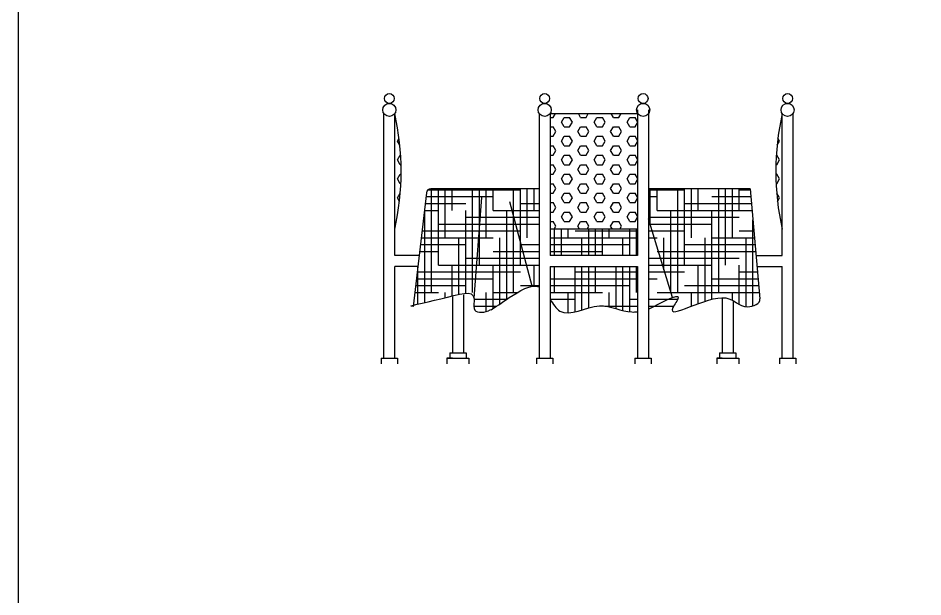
# Model space of a CAD drawing. Header units: millimetres. Extents: x 577 to 2337, y 236 to 943.
# Drawn here: x 739.874 to 744.01, y 693.848 to 696.494 of the extents above; entities that cross this region are included whole.
import ezdxf

# ---------------------------------------------------------------- set-up
doc = ezdxf.new("R2010")
doc.units = ezdxf.units.MM
doc.header["$LTSCALE"] = 0.01
doc.layers.add('06-Furn', color=4, linetype='Continuous')

# ---------------------------------------------------------------- blocks, each defined once
blk = doc.blocks.new('table112')
at = {"layer": '06-Furn', "color": 17}
for p, q in [((816.0723, 732.8873), (816.0723, 734.0061)), ((816.1223, 733.3566), (816.1223, 734.0061)), ((816.7824, 734.0061), (816.7824, 732.8873)), ((816.8321, 734.0057), (817.2326, 734.0057)), ((816.8324, 734.0061), (816.8324, 733.3566)), ((817.2324, 734.0226), (817.2324, 733.3566)), ((817.2824, 734.0226), (817.2824, 732.8873)), ((817.8929, 733.3566), (817.8929, 734.0061)), ((817.9429, 732.8873), (817.9429, 734.0061)), ((817.2324, 733.4773), (816.8324, 733.4773)), ((816.2333, 733.3566), (816.1223, 733.3566)), ((817.2324, 733.3566), (816.8324, 733.3566)), ((817.7734, 733.3566), (817.8929, 733.3566)), ((816.1223, 732.8873), (816.1223, 733.3066)), ((816.2275, 733.3066), (816.1223, 733.3066)), ((816.8324, 733.3066), (816.8324, 732.8873)), ((816.8324, 733.3066), (817.2324, 733.3066)), ((817.2324, 733.3066), (817.2324, 732.8873)), ((817.7778, 733.3066), (817.8929, 733.3066)), ((817.8929, 732.8873), (817.8929, 733.3066)), ((816.3858, 733.1676), (816.3858, 732.9123)), ((816.4358, 733.1781), (816.4358, 732.9123)), ((817.6193, 733.1641), (817.6193, 732.9123)), ((817.6693, 733.1507), (817.6693, 732.9123)), ((816.3733, 732.9123), (816.3733, 732.8873)), ((816.3733, 732.9123), (816.4483, 732.9123)), ((816.4483, 732.9123), (816.4483, 732.8873)), ((817.6068, 732.9123), (817.6818, 732.9123)), ((817.6068, 732.9123), (817.6068, 732.8873)), ((817.6818, 732.9123), (817.6818, 732.8873)), ((816.0598, 732.8873), (816.1348, 732.8873)), ((816.0598, 732.8873), (816.0598, 732.8623)), ((816.1348, 732.8873), (816.1348, 732.8623)), ((816.3858, 732.8873), (816.3608, 732.8873)), ((816.3608, 732.8873), (816.4608, 732.8873)), ((816.3608, 732.8873), (816.3608, 732.8623)), ((816.4608, 732.8873), (816.4608, 732.8623)), ((816.7699, 732.8873), (816.7699, 732.8623)), ((816.7699, 732.8873), (816.8449, 732.8873)), ((816.8449, 732.8873), (816.8449, 732.8623)), ((817.2199, 732.8873), (817.2199, 732.8623)), ((817.2199, 732.8873), (817.2949, 732.8873)), ((817.2949, 732.8873), (817.2949, 732.8623)), ((817.5943, 732.8873), (817.5943, 732.8623)), ((817.5943, 732.8873), (817.6943, 732.8873)), ((817.6193, 732.8873), (817.5943, 732.8873)), ((817.6943, 732.8873), (817.6943, 732.8623)), ((817.8804, 732.8873), (817.9554, 732.8873)), ((817.8804, 732.8873), (817.8804, 732.8623)), ((817.9554, 732.8873), (817.9554, 732.8623))]:
    blk.add_line(p, q, dxfattribs=at)
at = {"layer": '06-Furn', "color": 243}
for p, q in [((816.8324, 733.9886), (816.8465, 733.9886)), ((816.8465, 733.9886), (816.8564, 734.0057)), ((816.884, 733.967), (816.8965, 733.9886)), ((816.8965, 733.9886), (816.9215, 733.9886)), ((816.934, 733.967), (816.9215, 733.9886)), ((816.9715, 733.9886), (816.9617, 734.0057)), ((816.9715, 733.9886), (816.9965, 733.9886)), ((816.9965, 733.9886), (817.0064, 734.0057)), ((817.034, 733.967), (817.0465, 733.9886)), ((817.0465, 733.9886), (817.0715, 733.9886)), ((817.084, 733.967), (817.0715, 733.9886)), ((817.1215, 733.9886), (817.1117, 734.0057)), ((817.1215, 733.9886), (817.1465, 733.9886)), ((817.1465, 733.9886), (817.1564, 734.0057)), ((817.184, 733.967), (817.1965, 733.9886)), ((817.1965, 733.9886), (817.2215, 733.9886)), ((817.2324, 733.9699), (817.2215, 733.9886)), ((816.8324, 733.9453), (816.8465, 733.9453)), ((816.859, 733.9237), (816.8465, 733.9453)), ((816.8965, 733.9453), (816.884, 733.967)), ((816.8965, 733.9453), (816.9215, 733.9453)), ((816.9215, 733.9453), (816.934, 733.967)), ((816.959, 733.9237), (816.9715, 733.9453)), ((816.9715, 733.9453), (816.9965, 733.9453)), ((817.009, 733.9237), (816.9965, 733.9453)), ((817.0465, 733.9453), (817.034, 733.967)), ((817.0465, 733.9453), (817.0715, 733.9453)), ((817.0715, 733.9453), (817.084, 733.967)), ((817.109, 733.9237), (817.1215, 733.9453)), ((817.1215, 733.9453), (817.1465, 733.9453)), ((817.159, 733.9237), (817.1465, 733.9453)), ((817.1965, 733.9453), (817.184, 733.967)), ((817.1965, 733.9453), (817.2215, 733.9453)), ((817.2215, 733.9453), (817.2324, 733.9641)), ((816.8324, 733.902), (816.8465, 733.902)), ((816.8465, 733.902), (816.859, 733.9237)), ((816.884, 733.8804), (816.8965, 733.902)), ((816.8965, 733.902), (816.9215, 733.902)), ((816.934, 733.8804), (816.9215, 733.902)), ((816.9715, 733.902), (816.959, 733.9237)), ((816.9715, 733.902), (816.9965, 733.902)), ((816.9965, 733.902), (817.009, 733.9237)), ((817.034, 733.8804), (817.0465, 733.902)), ((817.0465, 733.902), (817.0715, 733.902)), ((817.084, 733.8804), (817.0715, 733.902)), ((817.1215, 733.902), (817.109, 733.9237)), ((817.1215, 733.902), (817.1465, 733.902)), ((817.1465, 733.902), (817.159, 733.9237)), ((817.184, 733.8804), (817.1965, 733.902)), ((817.1965, 733.902), (817.2215, 733.902)), ((817.2324, 733.8833), (817.2215, 733.902)), ((816.134, 733.8804), (816.1416, 733.8934)), ((816.1452, 733.8611), (816.134, 733.8804)), ((816.8324, 733.8587), (816.8465, 733.8587)), ((816.859, 733.8371), (816.8465, 733.8587)), ((816.8965, 733.8587), (816.884, 733.8804)), ((816.8965, 733.8587), (816.9215, 733.8587)), ((816.9215, 733.8587), (816.934, 733.8804)), ((816.959, 733.8371), (816.9715, 733.8587)), ((816.9715, 733.8587), (816.9965, 733.8587)), ((817.009, 733.8371), (816.9965, 733.8587)), ((817.0465, 733.8587), (817.034, 733.8804)), ((817.0465, 733.8587), (817.0715, 733.8587)), ((817.0715, 733.8587), (817.084, 733.8804)), ((817.109, 733.8371), (817.1215, 733.8587)), ((817.1215, 733.8587), (817.1465, 733.8587)), ((817.159, 733.8371), (817.1465, 733.8587)), ((817.1965, 733.8587), (817.184, 733.8804)), ((817.1965, 733.8587), (817.2215, 733.8587)), ((817.2215, 733.8587), (817.2324, 733.8775)), ((817.87, 733.8611), (817.8811, 733.8804)), ((817.8811, 733.8804), (817.8736, 733.8934)), ((816.8465, 733.8154), (816.859, 733.8371)), ((816.9715, 733.8154), (816.959, 733.8371)), ((816.9965, 733.8154), (817.009, 733.8371)), ((817.1215, 733.8154), (817.109, 733.8371)), ((817.1465, 733.8154), (817.159, 733.8371)), ((816.134, 733.7938), (816.1465, 733.8154)), ((816.1465, 733.7721), (816.134, 733.7938)), ((816.1465, 733.8154), (816.1488, 733.8154)), ((816.8324, 733.8154), (816.8465, 733.8154)), ((816.884, 733.7938), (816.8965, 733.8154)), ((816.8965, 733.7721), (816.884, 733.7938)), ((816.8965, 733.8154), (816.9215, 733.8154)), ((816.934, 733.7938), (816.9215, 733.8154)), ((816.9215, 733.7721), (816.934, 733.7938)), ((816.9715, 733.8154), (816.9965, 733.8154)), ((817.034, 733.7938), (817.0465, 733.8154)), ((817.0465, 733.7721), (817.034, 733.7938)), ((817.0465, 733.8154), (817.0715, 733.8154)), ((817.084, 733.7938), (817.0715, 733.8154)), ((817.0715, 733.7721), (817.084, 733.7938)), ((817.1215, 733.8154), (817.1465, 733.8154)), ((817.184, 733.7938), (817.1965, 733.8154)), ((817.1965, 733.7721), (817.184, 733.7938)), ((817.1965, 733.8154), (817.2215, 733.8154)), ((817.2324, 733.7967), (817.2215, 733.8154)), ((817.2215, 733.7721), (817.2324, 733.7909)), ((817.8686, 733.8154), (817.8664, 733.8154)), ((817.8811, 733.7938), (817.8686, 733.8154)), ((817.8686, 733.7721), (817.8811, 733.7938)), ((816.1465, 733.7721), (816.1506, 733.7721)), ((816.8324, 733.7721), (816.8465, 733.7721)), ((816.859, 733.7505), (816.8465, 733.7721)), ((816.8465, 733.7288), (816.859, 733.7505)), ((816.8965, 733.7721), (816.9215, 733.7721)), ((816.959, 733.7505), (816.9715, 733.7721)), ((816.9715, 733.7288), (816.959, 733.7505)), ((816.9715, 733.7721), (816.9965, 733.7721)), ((817.009, 733.7505), (816.9965, 733.7721)), ((816.9965, 733.7288), (817.009, 733.7505)), ((817.0465, 733.7721), (817.0715, 733.7721)), ((817.109, 733.7505), (817.1215, 733.7721)), ((817.1215, 733.7288), (817.109, 733.7505)), ((817.1215, 733.7721), (817.1465, 733.7721)), ((817.159, 733.7505), (817.1465, 733.7721)), ((817.1465, 733.7288), (817.159, 733.7505)), ((817.1965, 733.7721), (817.2215, 733.7721)), ((817.8686, 733.7721), (817.8646, 733.7721)), ((816.134, 733.7072), (816.1465, 733.7288)), ((816.1465, 733.6855), (816.134, 733.7072)), ((816.1465, 733.7288), (816.1509, 733.7288)), ((816.8324, 733.7288), (816.8465, 733.7288)), ((816.884, 733.7072), (816.8965, 733.7288)), ((816.8965, 733.6855), (816.884, 733.7072)), ((816.8965, 733.7288), (816.9215, 733.7288)), ((816.934, 733.7072), (816.9215, 733.7288)), ((816.9215, 733.6855), (816.934, 733.7072)), ((816.9715, 733.7288), (816.9965, 733.7288)), ((817.034, 733.7072), (817.0465, 733.7288)), ((817.0465, 733.6855), (817.034, 733.7072)), ((817.0465, 733.7288), (817.0715, 733.7288)), ((817.084, 733.7072), (817.0715, 733.7288)), ((817.0715, 733.6855), (817.084, 733.7072)), ((817.1215, 733.7288), (817.1465, 733.7288)), ((817.184, 733.7072), (817.1965, 733.7288)), ((817.1965, 733.6855), (817.184, 733.7072)), ((817.1965, 733.7288), (817.2215, 733.7288)), ((817.2324, 733.7101), (817.2215, 733.7288)), ((817.2215, 733.6855), (817.2324, 733.7043)), ((817.8686, 733.7288), (817.8642, 733.7288)), ((817.8811, 733.7072), (817.8686, 733.7288)), ((817.8686, 733.6855), (817.8811, 733.7072)), ((816.1465, 733.6855), (816.1497, 733.6855)), ((816.2738, 733.6575), (816.6965, 733.6575)), ((816.7824, 733.662), (816.2864, 733.662)), ((816.2903, 733.1887), (816.2903, 733.662)), ((816.3215, 733.3137), (816.3215, 733.662)), ((816.3528, 733.4387), (816.3528, 733.662)), ((816.384, 733.5637), (816.384, 733.662)), ((816.4778, 733.1887), (816.4778, 733.662)), ((816.509, 733.3137), (816.509, 733.662)), ((816.5403, 733.4387), (816.5403, 733.662)), ((816.5715, 733.5637), (816.5715, 733.662)), ((816.6653, 733.1887), (816.6653, 733.662)), ((816.6965, 733.3137), (816.6965, 733.662)), ((816.7278, 733.4387), (816.7278, 733.662)), ((816.759, 733.5637), (816.759, 733.662)), ((816.8324, 733.6855), (816.8465, 733.6855)), ((816.859, 733.6639), (816.8465, 733.6855)), ((816.8465, 733.6422), (816.859, 733.6639)), ((816.8965, 733.6855), (816.9215, 733.6855)), ((816.959, 733.6639), (816.9715, 733.6855)), ((816.9715, 733.6422), (816.959, 733.6639)), ((816.9715, 733.6855), (816.9965, 733.6855)), ((817.009, 733.6639), (816.9965, 733.6855)), ((816.9965, 733.6422), (817.009, 733.6639)), ((817.0465, 733.6855), (817.0715, 733.6855)), ((817.109, 733.6639), (817.1215, 733.6855)), ((817.1215, 733.6422), (817.109, 733.6639)), ((817.1215, 733.6855), (817.1465, 733.6855)), ((817.159, 733.6639), (817.1465, 733.6855)), ((817.1465, 733.6422), (817.159, 733.6639)), ((817.1965, 733.6855), (817.2215, 733.6855)), ((817.7466, 733.662), (817.2824, 733.662)), ((817.2824, 733.6575), (817.4465, 733.6575)), ((817.2903, 733.4994), (817.2903, 733.662)), ((817.3215, 733.5637), (817.3215, 733.662)), ((817.4153, 733.1887), (817.4153, 733.662)), ((817.4465, 733.3137), (817.4465, 733.662)), ((817.4778, 733.4387), (817.4778, 733.662)), ((817.509, 733.5637), (817.509, 733.662)), ((817.6028, 733.1887), (817.6028, 733.662)), ((817.634, 733.3137), (817.634, 733.662)), ((817.6653, 733.4387), (817.6653, 733.662)), ((817.6965, 733.5637), (817.6965, 733.662)), ((817.6965, 733.6575), (817.747, 733.6575)), ((817.7466, 733.662), (817.7907, 733.1592)), ((817.8686, 733.6855), (817.8654, 733.6855)), ((816.134, 733.6206), (816.1465, 733.6422)), ((816.1433, 733.6045), (816.134, 733.6206)), ((816.1465, 733.6422), (816.147, 733.6422)), ((816.2665, 733.6443), (816.2065, 733.1243)), ((816.2644, 733.6262), (816.5715, 733.6262)), ((816.4844, 733.1621), (816.5208, 733.6226)), ((816.8324, 733.6422), (816.8465, 733.6422)), ((816.884, 733.6206), (816.8965, 733.6422)), ((816.8965, 733.5989), (816.884, 733.6206)), ((816.8965, 733.6422), (816.9215, 733.6422)), ((816.934, 733.6206), (816.9215, 733.6422)), ((816.9215, 733.5989), (816.934, 733.6206)), ((816.9715, 733.6422), (816.9965, 733.6422)), ((817.034, 733.6206), (817.0465, 733.6422)), ((817.0465, 733.5989), (817.034, 733.6206)), ((817.0465, 733.6422), (817.0715, 733.6422)), ((817.084, 733.6206), (817.0715, 733.6422)), ((817.0715, 733.5989), (817.084, 733.6206)), ((817.1215, 733.6422), (817.1465, 733.6422)), ((817.184, 733.6206), (817.1965, 733.6422)), ((817.1965, 733.5989), (817.184, 733.6206)), ((817.1965, 733.6422), (817.2215, 733.6422)), ((817.2324, 733.6235), (817.2215, 733.6422)), ((817.2215, 733.5989), (817.2324, 733.6177)), ((817.2824, 733.6262), (817.3215, 733.6262)), ((817.5715, 733.6262), (817.7497, 733.6262)), ((817.8686, 733.6422), (817.8682, 733.6422)), ((817.8811, 733.6206), (817.8686, 733.6422)), ((817.8718, 733.6045), (817.8811, 733.6206)), ((816.2608, 733.595), (816.4465, 733.595)), ((816.7507, 733.2165), (816.6483, 733.6025)), ((816.6965, 733.595), (816.7824, 733.595)), ((816.8324, 733.5989), (816.8465, 733.5989)), ((816.859, 733.5773), (816.8465, 733.5989)), ((816.8465, 733.5556), (816.859, 733.5773)), ((816.8965, 733.5989), (816.9215, 733.5989)), ((816.959, 733.5773), (816.9715, 733.5989)), ((816.9715, 733.5556), (816.959, 733.5773)), ((816.9715, 733.5989), (816.9965, 733.5989)), ((817.009, 733.5773), (816.9965, 733.5989)), ((816.9965, 733.5556), (817.009, 733.5773)), ((817.0465, 733.5989), (817.0715, 733.5989)), ((817.109, 733.5773), (817.1215, 733.5989)), ((817.1215, 733.5556), (817.109, 733.5773)), ((817.1215, 733.5989), (817.1465, 733.5989)), ((817.159, 733.5773), (817.1465, 733.5989)), ((817.1465, 733.5556), (817.159, 733.5773)), ((817.1965, 733.5989), (817.2215, 733.5989)), ((817.4465, 733.595), (817.7525, 733.595)), ((816.2572, 733.5637), (816.3215, 733.5637)), ((816.259, 733.1425), (816.259, 733.5637)), ((816.4465, 733.1849), (816.4465, 733.5637)), ((816.4465, 733.5325), (816.7824, 733.5325)), ((816.5715, 733.5637), (816.7824, 733.5637)), ((816.634, 733.157), (816.634, 733.5637)), ((816.8324, 733.5556), (816.8465, 733.5556)), ((816.884, 733.534), (816.8965, 733.5556)), ((816.8965, 733.5123), (816.884, 733.534)), ((816.8965, 733.5556), (816.9215, 733.5556)), ((816.934, 733.534), (816.9215, 733.5556)), ((816.9215, 733.5123), (816.934, 733.534)), ((816.9715, 733.5556), (816.9965, 733.5556)), ((817.034, 733.534), (817.0465, 733.5556)), ((817.0465, 733.5123), (817.034, 733.534)), ((817.0465, 733.5556), (817.0715, 733.5556)), ((817.084, 733.534), (817.0715, 733.5556)), ((817.0715, 733.5123), (817.084, 733.534)), ((817.1215, 733.5556), (817.1465, 733.5556)), ((817.184, 733.534), (817.1965, 733.5556)), ((817.1965, 733.5123), (817.184, 733.534)), ((817.1965, 733.5556), (817.2215, 733.5556)), ((817.2324, 733.5369), (817.2215, 733.5556)), ((817.2215, 733.5123), (817.2324, 733.5311)), ((817.2824, 733.5325), (817.6965, 733.5325)), ((817.3215, 733.5637), (817.7552, 733.5637)), ((817.384, 733.1891), (817.384, 733.5637)), ((817.5715, 733.1572), (817.5715, 733.5637)), ((816.3215, 733.5012), (816.7824, 733.5012)), ((816.8324, 733.5123), (816.8465, 733.5123)), ((816.859, 733.4907), (816.8465, 733.5123)), ((816.8513, 733.4773), (816.859, 733.4907)), ((816.8965, 733.5123), (816.9215, 733.5123)), ((816.959, 733.4907), (816.9715, 733.5123)), ((816.9668, 733.4773), (816.959, 733.4907)), ((816.9715, 733.5123), (816.9965, 733.5123)), ((817.009, 733.4907), (816.9965, 733.5123)), ((817.0013, 733.4773), (817.009, 733.4907)), ((817.0465, 733.5123), (817.0715, 733.5123)), ((817.109, 733.4907), (817.1215, 733.5123)), ((817.1168, 733.4773), (817.109, 733.4907)), ((817.1215, 733.5123), (817.1465, 733.5123)), ((817.159, 733.4907), (817.1465, 733.5123)), ((817.1513, 733.4773), (817.159, 733.4907)), ((817.1965, 733.5123), (817.2215, 733.5123)), ((817.391, 733.1659), (817.2824, 733.5256)), ((817.2897, 733.5012), (817.5715, 733.5012)), ((817.759, 733.1269), (817.759, 733.52)), ((816.2464, 733.47), (816.6965, 733.47)), ((816.8528, 733.3566), (816.8528, 733.4773)), ((816.884, 733.3566), (816.884, 733.4773)), ((816.9153, 733.4387), (816.9153, 733.4773)), ((816.9465, 733.47), (817.2324, 733.47)), ((817.009, 733.3566), (817.009, 733.4773)), ((817.0403, 733.3566), (817.0403, 733.4773)), ((817.0715, 733.3566), (817.0715, 733.4773)), ((817.1028, 733.4387), (817.1028, 733.4773)), ((817.1965, 733.3566), (817.1965, 733.4773)), ((817.2278, 733.3566), (817.2278, 733.4773)), ((817.2824, 733.47), (817.2992, 733.47)), ((817.2992, 733.47), (817.4465, 733.47)), ((817.6965, 733.47), (817.7634, 733.47)), ((816.2392, 733.4075), (816.4465, 733.4075)), ((816.2428, 733.4387), (816.5715, 733.4387)), ((816.4153, 733.18), (816.4153, 733.4387)), ((816.6028, 733.1361), (816.6028, 733.4387)), ((816.6965, 733.4075), (816.7824, 733.4075)), ((816.8324, 733.4387), (817.2324, 733.4387)), ((816.8324, 733.4075), (817.1965, 733.4075)), ((816.9778, 733.3566), (816.9778, 733.4387)), ((817.1653, 733.3566), (817.1653, 733.4387)), ((817.2824, 733.4387), (817.3086, 733.4387)), ((817.3086, 733.4387), (817.3215, 733.4387)), ((817.3528, 733.2925), (817.3528, 733.4387)), ((817.4465, 733.4075), (817.7689, 733.4075)), ((817.5403, 733.1481), (817.5403, 733.4387)), ((817.5715, 733.4387), (817.7662, 733.4387)), ((817.7278, 733.1234), (817.7278, 733.4387)), ((816.2356, 733.3762), (816.3215, 733.3762)), ((816.5715, 733.3762), (816.7824, 733.3762)), ((816.8324, 733.3762), (817.0715, 733.3762)), ((817.3215, 733.3762), (817.3275, 733.3762)), ((817.3275, 733.3762), (817.7717, 733.3762)), ((816.4465, 733.345), (816.7824, 733.345)), ((817.2824, 733.345), (817.3369, 733.345)), ((817.3369, 733.345), (817.6965, 733.345)), ((816.2247, 733.2825), (816.6965, 733.2825)), ((816.2278, 733.1355), (816.2278, 733.309)), ((816.3215, 733.3137), (816.7824, 733.3137)), ((816.384, 733.1725), (816.384, 733.3137)), ((816.5715, 733.1154), (816.5715, 733.3137)), ((816.759, 733.2172), (816.759, 733.3137)), ((816.8528, 733.1887), (816.8528, 733.3066)), ((816.9465, 733.0996), (816.9465, 733.3066)), ((816.9465, 733.2825), (817.2324, 733.2825)), ((816.9778, 733.1086), (816.9778, 733.3066)), ((817.009, 733.1181), (817.009, 733.3066)), ((817.0403, 733.1887), (817.0403, 733.3066)), ((817.134, 733.1143), (817.134, 733.3066)), ((817.1653, 733.1055), (817.1653, 733.3066)), ((817.1965, 733.0997), (817.1965, 733.3066)), ((817.2278, 733.1887), (817.2278, 733.3066)), ((817.2824, 733.3137), (817.3464, 733.3137)), ((817.2824, 733.2825), (817.3558, 733.2825)), ((817.3464, 733.3137), (817.5715, 733.3137)), ((817.3558, 733.2825), (817.4465, 733.2825)), ((817.509, 733.1371), (817.509, 733.3137)), ((817.6965, 733.1337), (817.6965, 733.3137)), ((817.6965, 733.2825), (817.7799, 733.2825)), ((816.2211, 733.2512), (816.5715, 733.2512)), ((816.8324, 733.2512), (817.2324, 733.2512)), ((817.2824, 733.2512), (817.3215, 733.2512)), ((817.5715, 733.2512), (817.7826, 733.2512)), ((816.2175, 733.22), (816.4465, 733.22)), ((816.6965, 733.22), (816.7824, 733.22)), ((816.8324, 733.22), (817.1965, 733.22)), ((817.4465, 733.22), (817.7854, 733.22)), ((816.2139, 733.1887), (816.3215, 733.1887)), ((816.3528, 733.1644), (816.3528, 733.1887)), ((816.4847, 733.1575), (816.6347, 733.1575)), ((816.5403, 733.1012), (816.5403, 733.1887)), ((816.5715, 733.1887), (816.6833, 733.1887)), ((816.8324, 733.1887), (817.0715, 733.1887)), ((816.8324, 733.1575), (816.9465, 733.1575)), ((816.9153, 733.0947), (816.9153, 733.1887)), ((817.1028, 733.1226), (817.1028, 733.1887)), ((817.1965, 733.1575), (817.2324, 733.1575)), ((817.2824, 733.1575), (817.3727, 733.1575)), ((817.3215, 733.1887), (817.3841, 733.1887)), ((817.3727, 733.1575), (817.4156, 733.1575)), ((817.3841, 733.1887), (817.7881, 733.1887)), ((817.4778, 733.1251), (817.4778, 733.1887)), ((817.6653, 733.1524), (817.6653, 733.1887)), ((816.4834, 733.1262), (816.588, 733.1262)), ((817.0819, 733.1262), (817.2324, 733.1262)), ((817.2824, 733.1262), (817.311, 733.1262)), ((817.311, 733.1262), (817.3976, 733.1262))]:
    blk.add_line(p, q, dxfattribs=at)
at = {"layer": '06-Furn', "color": 241}
blk.add_line((817.2824, 733.5012), (817.2897, 733.5012), dxfattribs=at)
at = {"layer": '06-Furn', "color": 17}
for centre, radius in [((816.0973, 734.0748), 0.0224), ((816.8074, 734.0748), 0.0224), ((817.2574, 734.0748), 0.0224), ((817.9179, 734.0748), 0.0224), ((816.0973, 734.0226), 0.03), ((816.8074, 734.0226), 0.03), ((817.2574, 734.0226), 0.03), ((817.9179, 734.0226), 0.03)]:
    blk.add_circle(centre, radius, dxfattribs=at)
for centre, start, end in [((814.9197, 733.7415), 347.6079, 12.3921), ((819.0955, 733.7415), 167.6079, 192.3921)]:
    blk.add_arc(centre, 1.2313, start, end, dxfattribs=at)
at = {"layer": '06-Furn', "color": 243}
blk.add_arc((816.2864, 733.642), 0.02, 90, 173.4101, dxfattribs=at)
for points, knots in [([(816.2065, 733.1243), (816.163, 733.1243), (816.3671, 733.1601), (816.4996, 733.2117), (816.4739, 733.0923), (816.5211, 733.0952), (816.5512, 733.1041)], [0, 0, 0, 0, 13.045794, 28.294784, 32.703699, 40.768192, 40.768192, 40.768192, 40.768192]), ([(816.5622, 733.1094), (816.5798, 733.1204), (816.6516, 733.1696), (816.7445, 733.2291), (816.7824, 733.2133)], [115.588395, 115.588395, 115.588395, 115.588395, 126.882495, 141.822174, 141.822174, 141.822174, 141.822174]), ([(816.8324, 733.157), (816.8459, 733.1354), (816.8956, 733.0567), (817.0544, 733.1645), (817.1631, 733.0962), (817.223, 733.0993), (817.2317, 733.0991), (817.2324, 733.099)], [149.614417, 149.614417, 149.614417, 149.614417, 156.552156, 174.769606, 189.880045, 192.287774, 192.506922, 192.506922, 192.506922, 192.506922]), ([(817.2824, 733.1118), (817.3355, 733.1375), (817.4569, 733.21), (817.3253, 733.0301), (817.6318, 733.232), (817.7065, 733.1012), (817.7948, 733.1373), (817.7907, 733.1592)], [196.935105, 196.935105, 196.935105, 196.935105, 209.665057, 214.357064, 237.257661, 247.689319, 254.365792, 254.365792, 254.365792, 254.365792])]:
    blk.add_open_spline(points, degree=3, knots=knots, dxfattribs=at)
blk.add_open_spline([(816.5622, 733.1094), (816.5587, 733.1078), (816.5551, 733.106), (816.5512, 733.1041)], degree=3, dxfattribs=at)

msp = doc.modelspace()

# ---------------------------------------------------------------- linework, layer by layer
at = {"layer": '06-Furn', "color": 5}
msp.add_lwpolyline([(739.8738, 711.677), (739.8738, 689.3724), (754.8738, 689.3724), (754.8738, 711.677)], close=True, dxfattribs=at)

# ---------------------------------------------------------------- block references
at = {"layer": '06-Furn'}
msp.add_blockref('table112', (-74.5263, -37.9484), dxfattribs=at)

doc.saveas('drawing.dxf')
